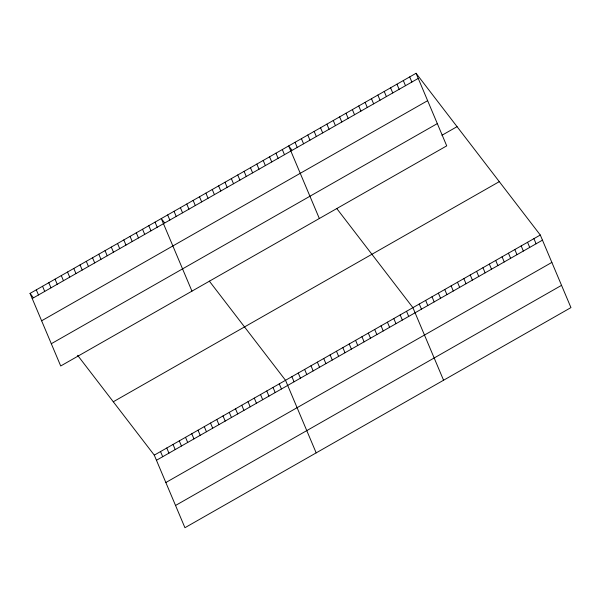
<?xml version="1.0" encoding="UTF-8"?>
<svg xmlns="http://www.w3.org/2000/svg" width="601" height="601" viewBox="0 0 601 601"><rect width="100%" height="100%" fill="white"/><g stroke="black" fill="none" stroke-linecap="round" stroke-linejoin="round"><path stroke-width="0.9" d="M416.065 73.284L446.723 145.863L60.709 365.979L30.05 293.401L416.065 73.284L540.291 235.021L570.95 307.599L184.935 527.716L154.277 455.137L77.582 355.289M32.221 298.539L418.236 78.423M41.619 320.791L427.634 100.675M51.303 343.727L437.318 123.603M441.93 135.285L457.06 126.661M113.281 401.768L499.296 181.645M154.277 455.137L540.291 235.021M156.448 460.276L542.463 240.152M165.846 482.528L551.861 262.412M175.537 505.464L561.552 285.34M291.831 150.032L288.683 145.923L319.334 218.501M336.718 208.464L412.91 307.659L443.568 380.238M164.449 222.67L161.293 218.561L191.952 291.139M209.328 281.103L285.52 380.298L316.179 452.876M30.05 293.401L33.205 297.51M533.921 238.65L536.092 243.788M527.55 242.286L529.721 247.417M521.187 245.914L523.351 251.053M514.817 249.55L516.988 254.681M508.446 253.179L510.617 258.317M502.075 256.815L504.247 261.946M495.705 260.443L497.876 265.582M489.342 264.072L491.505 269.21M409.694 76.913L411.865 82.052M482.971 267.708L485.142 272.846M403.324 80.549L405.495 85.688M476.601 271.336L478.772 276.475M396.953 84.178L399.124 89.316M470.23 274.973L472.401 280.104M390.59 87.814L392.753 92.945M463.859 278.601L466.03 283.74M384.219 91.442L386.39 96.581M457.489 282.237L459.66 287.368M377.849 95.078L380.02 100.209M451.126 285.866L453.289 291.004M371.478 98.707L373.649 103.845M444.755 289.502L446.926 294.633M365.107 102.343L367.279 107.474M438.384 293.13L440.556 298.269M358.744 105.971L360.908 111.11M432.014 296.766L434.185 301.897M352.374 109.607L354.545 114.738M425.643 300.395L427.814 305.533M346.003 113.236L348.174 118.374M419.28 304.031L421.444 309.162M339.633 116.864L341.804 122.003M333.262 120.501L335.433 125.639M406.539 311.288L408.71 316.426M326.891 124.129L329.063 129.268M400.168 314.924L402.339 320.063M320.528 127.765L322.692 132.896M393.798 318.553L395.969 323.691M314.158 131.394L316.329 136.532M387.427 322.189L389.598 327.32M307.787 135.03L309.958 140.161M381.064 325.817L383.228 330.956M301.417 138.658L303.588 143.797M374.693 329.453L376.865 334.584M295.046 142.294L297.217 147.425M368.323 333.082L370.494 338.22M361.952 336.718L364.123 341.849M282.312 149.559L284.483 154.69M355.582 340.346L357.753 345.485M275.942 153.187L278.113 158.326M349.219 343.982L351.382 349.113M269.571 156.823L271.742 161.954M342.848 347.611L345.019 352.749M263.2 160.452L265.372 165.591M336.477 351.239L338.648 356.378M256.83 164.081L259.001 169.219M330.107 354.875L332.278 360.014M250.467 167.717L252.63 172.855M323.736 358.504L325.907 363.643M244.096 171.345L246.267 176.484M317.366 362.14L319.537 367.271M237.726 174.981L239.897 180.112M311.002 365.769L313.166 370.907M231.355 178.61L233.526 183.748M304.632 369.405L306.803 374.536M224.984 182.246L227.155 187.377M298.261 373.033L300.432 378.172M218.621 185.874L220.785 191.013M291.891 376.669L294.062 381.8M212.251 189.51L214.422 194.641M205.88 193.139L208.051 198.277M279.27 383.859L281.441 388.997M199.509 196.775L201.681 201.906M273.027 387.427L275.19 392.558M193.139 200.403L195.31 205.542M266.776 390.988L268.94 396.127M186.768 204.032L188.939 209.171M260.526 394.557L262.697 399.688M180.405 207.668L182.569 212.807M254.276 398.117L256.447 403.256M174.035 211.297L176.206 216.435M248.025 401.678L250.196 406.817M167.664 214.933L169.835 220.064M241.775 405.247L243.946 410.378M235.524 408.808L237.695 413.946M155.043 222.13L157.214 227.261M229.274 412.376L231.445 417.507M148.793 225.691L150.964 230.829M223.024 415.937L225.195 421.076M142.542 229.251L144.713 234.39M216.773 419.498L218.944 424.637M136.299 232.82L138.463 237.951M210.523 423.066L212.694 428.197M130.049 236.381L132.212 241.519M204.28 426.627L206.444 431.766M123.798 239.949L125.962 245.08M198.03 430.196L200.193 435.327M117.548 243.51L119.719 248.649M191.779 433.757L193.943 438.895M111.298 247.071L113.469 252.21M185.529 437.318L187.7 442.456M105.047 250.64L107.218 255.771M179.278 440.886L181.449 446.017M98.797 254.2L100.968 259.339M173.028 444.447L175.199 449.586M92.546 257.769L94.718 262.9M166.778 448.008L168.949 453.146M86.296 261.33L88.467 266.468M160.527 451.576L162.698 456.707M80.046 264.891L82.217 270.029M73.795 268.459L75.966 273.59M67.545 272.02L69.716 277.159M61.302 275.581L63.466 280.72M55.052 279.149L57.215 284.281M48.801 282.71L50.972 287.849M42.551 286.279L44.722 291.41M36.3 289.84L38.472 294.978"/></g></svg>
